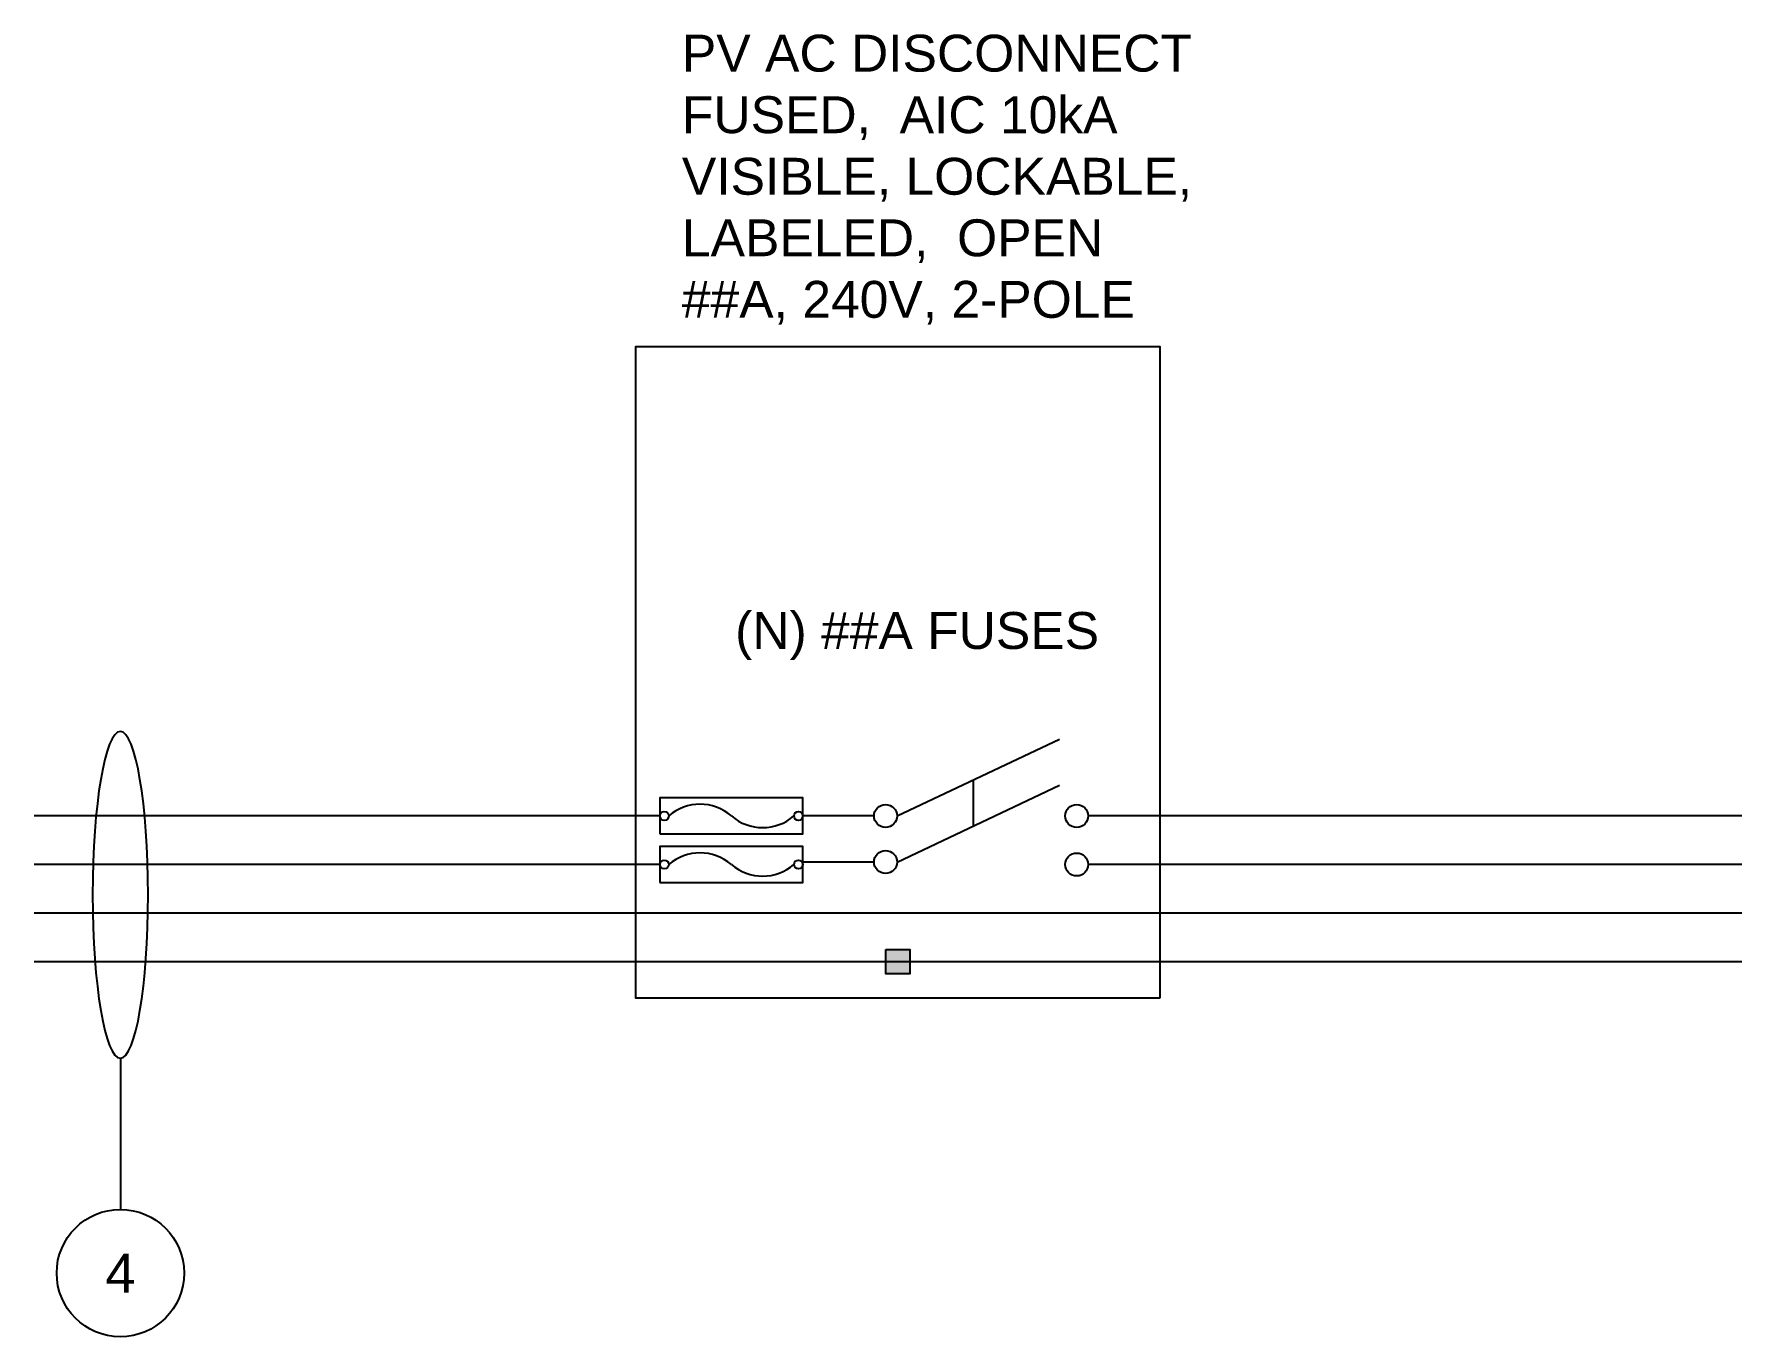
# Model space of a CAD drawing. Header units: inches. Extents: x 283.3 to 318.5, y 6.7 to 99.1.
# Drawn here: x 283.34 to 318.49, y 6.68 to 33.5 of the extents above; entities outside this region: 1.
import ezdxf

# ---------------------------------------------------------------- set-up
doc = ezdxf.new("R2010")
doc.units = ezdxf.units.IN
doc.header["$MEASUREMENT"] = 0
for name, color, linetype in [('Ground', 3, 'Continuous'), ('Negative', 7, 'Continuous'), ('Positive', 1, 'Continuous')]:
    doc.layers.add(name, color=color, linetype=linetype)
doc.layers.add('wirecallout', color=4, linetype='Continuous', lineweight=25)
doc.styles.get("Standard").update_dxf_attribs({"font": 'arial.ttf'})

# ---------------------------------------------------------------- blocks, each defined once
blk = doc.blocks.new('*T21')
at = {"color": 0, "linetype": 'ByBlock', "lineweight": -2, "transparency": 16777216}
for p, q in [((0, 0), (8.467, 0)), ((0, 0), (0, -4.497)), ((4.233, 0), (4.233, -4.497)), ((8.467, 0), (8.467, -4.497)), ((0, -1.348), (8.467, -1.348)), ((0, -2.697), (8.467, -2.697)), ((0, -4.497), (8.467, -4.497))]:
    blk.add_line(p, q, dxfattribs=at)
at = {"color": 0, "transparency": 16777216, "char_height": 0.55556, "width": 3.63333}
for s, insert, attachment_point in [('{\\fCalibri|b0|i0|c0;AC DISCO', (0.3, -1.048), 7), ('{\\fCalibri|b0|i0|c0;', (8.167, -1.048), 9), ('{\\fCalibri|b0|i0|c0;PV BREAK', (0.3, -2.397), 7), ('{\\fCalibri|b0|i0|c0;', (4.533, -2.397), 7)]:
    blk.add_mtext(s, dxfattribs=dict(at, insert=insert, attachment_point=attachment_point))

msp = doc.modelspace()

# ---------------------------------------------------------------- hatches: boundary and pattern name
h = msp.add_hatch(color=256)
h.dxf.hatch_style = 1
h.paths.add_polyline_path([(301.369, 14.654), (300.873, 14.654), (300.873, 14.406), (301.369, 14.406)])
h.paths.add_polyline_path([(301.369, 14.406), (300.873, 14.406), (300.873, 14.158), (301.369, 14.158)])

# ---------------------------------------------------------------- linework, layer by layer
for p, q in [((301.104, 17.406), (304.448, 18.988)), ((301.104, 16.456), (304.448, 18.038)), ((302.669, 18.146), (302.669, 17.196)), ((300.632, 17.406), (299.168, 17.406)), ((300.632, 16.456), (299.168, 16.456)), ((318.495, 15.406), (283.342, 15.406)), ((285.117, 12.416), (285.117, 9.305))]:
    msp.add_line(p, q)
for points in [[(306.514, 13.653), (295.728, 13.653), (295.728, 27.069), (306.514, 27.069)], [(296.222, 17.037), (299.168, 17.037), (299.168, 17.775), (296.222, 17.775)], [(296.222, 16.037), (299.168, 16.037), (299.168, 16.775), (296.222, 16.775)], [(300.873, 14.654), (301.369, 14.654), (301.369, 14.158), (300.873, 14.158)]]:
    msp.add_lwpolyline(points, close=True)
for centre, radius in [((300.868, 17.406), 0.236), ((304.803, 17.406), 0.236), ((296.314, 17.406), 0.0922), ((299.076, 17.406), 0.0922), ((300.868, 16.456), 0.236), ((304.803, 16.406), 0.236), ((296.314, 16.406), 0.0922), ((299.076, 16.406), 0.0922), ((285.117, 7.994), 1.311)]:
    msp.add_circle(centre, radius)
for centre, start, end in [((297.05, 16.661), 49.1308, 130.8692), ((298.339, 18.151), 229.1308, 310.8692), ((297.05, 15.661), 49.1308, 130.8692), ((298.339, 17.151), 229.1308, 310.8692)]:
    msp.add_arc(centre, 0.985, start, end)
at = {"layer": 'Ground'}
msp.add_lwpolyline([(283.342, 14.406), (318.495, 14.406)], dxfattribs=at)
at = {"layer": 'Negative'}
for p, q in [((295.41, 17.406), (283.342, 17.406)), ((296.222, 17.406), (295.41, 17.406)), ((318.495, 17.406), (305.039, 17.406))]:
    msp.add_line(p, q, dxfattribs=at)
at = {"layer": 'Positive', "color": 7}
for p, q in [((295.41, 16.406), (283.342, 16.406)), ((296.227, 16.406), (295.41, 16.406)), ((318.495, 16.406), (305.039, 16.406))]:
    msp.add_line(p, q, dxfattribs=at)
at = {"layer": 'wirecallout', "color": 7, "extrusion": (0, 0, -1)}
msp.add_ellipse((285.117, 15.78), major_axis=(0, 3.364), ratio=0.169711, dxfattribs=at)

# ---------------------------------------------------------------- block references
msp.add_blockref('*T21', (293.188, 99.125))

# ---------------------------------------------------------------- texts
msp.add_text('(N) ##A FUSES', height=0.76).set_placement((297.772, 20.843))
for s, width, gutter_width, heights, insert, char_height, attachment_point in [('PV AC DISCONNECT\\PFUSED,  AIC 10kA\\PVISIBLE, LOCKABLE, LABELED,  OPEN\\P##A, 240V, 2-POLE', 12.26664, 0.95, [6.355], (296.676, 27.518), 0.76, 7), ('4', 15.64005, 1, [0], (285.117, 7.994), 0.8, 5)]:
    msp.add_mtext_dynamic_manual_height_columns(s, width=width, gutter_width=gutter_width, heights=heights, dxfattribs=dict(insert=insert, char_height=char_height, attachment_point=attachment_point))

doc.saveas('drawing.dxf')
